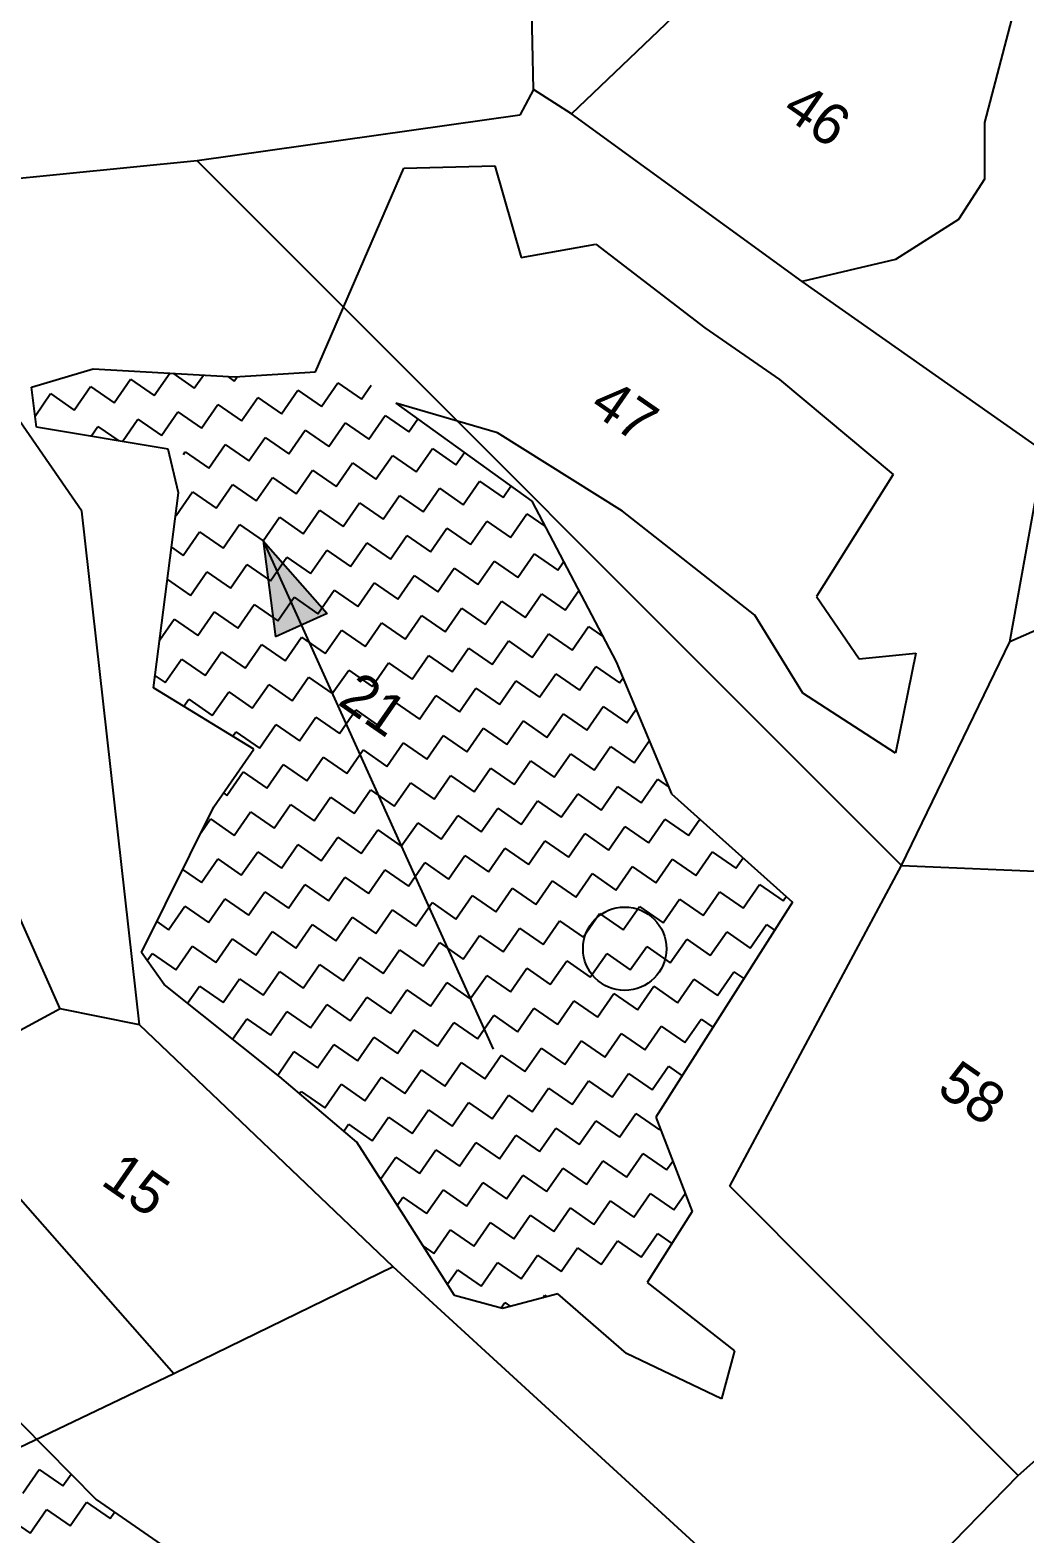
# Model space of a CAD drawing. Header units: metres. Extents: x 282167 to 284586, y 2020907 to 2023042.
# Drawn here: x 282927.8 to 283144.5, y 2022179.9 to 2022507.7 of the extents above; entities that cross this region are included whole.
import ezdxf
from ezdxf.enums import TextEntityAlignment as Align

# ---------------------------------------------------------------- set-up
doc = ezdxf.new("R2010")
doc.units = ezdxf.units.M
doc.header["$MEASUREMENT"] = 0
for name, color, linetype in [('POLY_HATCH', 12, 'Continuous'), ('POLY_PARCEL', 6, 'Continuous'), ('TEXT_PARCEL', 7, 'Continuous')]:
    doc.layers.add(name, color=color, linetype=linetype)
doc.styles.add('TEXT_MAP', font='', dxfattribs={"height": 2.5})
doc.styles.get('TEXT_MAP').set_extended_font_data('Kruti Dev 050')

msp = doc.modelspace()

# ---------------------------------------------------------------- hatches: boundary and pattern name
h = msp.add_hatch(color=256)
h.paths.add_polyline_path([(282986.87, 2022377.96), (282992.49, 2022380.5), (282978.55, 2022396.34)])
h.paths.add_polyline_path([(282978.55, 2022396.34), (282981.25, 2022375.42), (282986.87, 2022377.96)])

# ---------------------------------------------------------------- linework, layer by layer
for points in [[(282978.55, 2022396.34), (283028.64, 2022285.61)], [(282978.55, 2022396.34), (282981.25, 2022375.42)], [(282978.55, 2022396.34), (282992.49, 2022380.5)], [(282992.49, 2022380.5), (282981.25, 2022375.42)]]:
    msp.add_lwpolyline(points)
msp.add_circle((283057.3, 2022307.47), 9.09)
at = {"layer": 'POLY_HATCH'}
for p, q in [((282989.92, 2022433.19), (283009.14, 2022477.61)), ((283009.14, 2022477.61), (283029.01, 2022478.06)), ((283029.01, 2022478.06), (283034.73, 2022458.1)), ((283034.73, 2022458.1), (283050.99, 2022461.04)), ((283050.99, 2022461.04), (283074.78, 2022442.78)), ((283074.78, 2022442.78), (283091, 2022431.55)), ((282928.06, 2022429.86), (282941.5, 2022433.87)), ((282941.5, 2022433.87), (282972.27, 2022432.09)), ((282972.27, 2022432.09), (282989.92, 2022433.19)), ((283091, 2022431.55), (283115.76, 2022410.84)), ((282929.12, 2022421.13), (282928.06, 2022429.86)), ((283029.6, 2022419.91), (283007.42, 2022426.39)), ((283007.42, 2022426.39), (283037.04, 2022404.98)), ((282957.81, 2022416.35), (282929.12, 2022421.13)), ((283056.85, 2022402.8), (283029.6, 2022419.91)), ((282960.07, 2022406.79), (282957.81, 2022416.35)), ((283115.76, 2022410.84), (283099.08, 2022384.2)), ((282954.66, 2022364.34), (282960.07, 2022406.79)), ((283037.04, 2022404.98), (283055.46, 2022370)), ((283085.63, 2022380.19), (283056.85, 2022402.8)), ((283099.08, 2022384.2), (283108.36, 2022370.66)), ((283096.07, 2022363.19), (283085.63, 2022380.19)), ((283108.36, 2022370.66), (283120.74, 2022371.85)), ((283120.74, 2022371.85), (283116.3, 2022350.06)), ((283055.46, 2022370), (283067.52, 2022341.22)), ((282976.51, 2022350.98), (282954.66, 2022364.34)), ((283116.3, 2022350.06), (283096.07, 2022363.19)), ((282967.78, 2022338.38), (282976.51, 2022350.98)), ((282952.02, 2022306.66), (282967.78, 2022338.38)), ((283067.52, 2022341.22), (283093.85, 2022317.65)), ((283093.85, 2022317.65), (283064.05, 2022270.79)), ((282956.96, 2022299.68), (282952.02, 2022306.66)), ((282982.14, 2022279.57), (282956.96, 2022299.68)), ((282998.91, 2022265.29), (282982.14, 2022279.57)), ((283064.05, 2022270.79), (283071.99, 2022250.18)), ((283009.16, 2022249.3), (282998.91, 2022265.29)), ((283071.99, 2022250.18), (283062.19, 2022234.76)), ((283020.2, 2022231.88), (283009.16, 2022249.3)), ((283062.19, 2022234.76), (283081.18, 2022219.83)), ((283030.69, 2022229.05), (283020.2, 2022231.88)), ((283042.7, 2022232.28), (283030.69, 2022229.05)), ((283057.66, 2022219.24), (283042.7, 2022232.28)), ((283078.36, 2022209.35), (283057.66, 2022219.24)), ((283081.18, 2022219.83), (283078.36, 2022209.35)), ((282920.15, 2022209.71), (282942.14, 2022187.45)), ((282942.14, 2022187.45), (282960.05, 2022175.05))]:
    msp.add_line(p, q, dxfattribs=at)
at = {"layer": 'POLY_HATCH', "linetype": 'Continuous'}
for p, q in [((282937.38, 2022424.87), (282940.94, 2022430.02)), ((282940.94, 2022430.02), (282946.09, 2022426.45)), ((282946.09, 2022426.45), (282949.66, 2022431.6)), ((282949.66, 2022431.6), (282954.8, 2022428.03)), ((282954.8, 2022428.03), (282958.18, 2022432.9)), ((282958.82, 2022432.87), (282963.52, 2022429.61)), ((282963.52, 2022429.61), (282965.51, 2022432.48)), ((282970.81, 2022432.17), (282972.23, 2022431.19)), ((282972.23, 2022431.19), (282972.88, 2022432.13)), ((282991.24, 2022425.64), (282994.8, 2022430.79)), ((282994.8, 2022430.79), (282999.95, 2022427.22)), ((282999.95, 2022427.22), (283002.06, 2022430.26)), ((282928.83, 2022423.52), (282932.23, 2022428.44)), ((282932.23, 2022428.44), (282937.38, 2022424.87)), ((282973.81, 2022422.48), (282977.38, 2022427.63)), ((282977.38, 2022427.63), (282982.53, 2022424.06)), ((282982.53, 2022424.06), (282986.09, 2022429.21)), ((282986.09, 2022429.21), (282991.24, 2022425.64)), ((282956.39, 2022419.32), (282959.95, 2022424.47)), ((282959.95, 2022424.47), (282965.1, 2022420.9)), ((282965.1, 2022420.9), (282968.66, 2022426.05)), ((282968.66, 2022426.05), (282973.81, 2022422.48)), ((283001.53, 2022418.51), (283005.1, 2022423.66)), ((283005.1, 2022423.66), (283010.25, 2022420.09)), ((282941.03, 2022419.14), (282942.52, 2022421.3)), ((282942.52, 2022421.3), (282947.1, 2022418.13)), ((282947.86, 2022418.01), (282951.24, 2022422.88)), ((282951.24, 2022422.88), (282956.39, 2022419.32)), ((282984.11, 2022415.35), (282987.67, 2022420.49)), ((282987.67, 2022420.49), (282992.82, 2022416.93)), ((282992.82, 2022416.93), (282996.39, 2022422.07)), ((282996.39, 2022422.07), (283001.53, 2022418.51)), ((283010.25, 2022420.09), (283012.21, 2022422.93)), ((282966.68, 2022412.19), (282970.25, 2022417.33)), ((282970.25, 2022417.33), (282975.39, 2022413.77)), ((282975.39, 2022413.77), (282978.96, 2022418.91)), ((282978.96, 2022418.91), (282984.11, 2022415.35)), ((282961.14, 2022415.19), (282961.53, 2022415.75)), ((282961.53, 2022415.75), (282966.68, 2022412.19)), ((283003.11, 2022409.8), (283006.68, 2022414.94)), ((283006.68, 2022414.94), (283011.83, 2022411.38)), ((283011.83, 2022411.38), (283015.39, 2022416.52)), ((283015.39, 2022416.52), (283020.54, 2022412.96)), ((283020.54, 2022412.96), (283022.36, 2022415.59)), ((282985.69, 2022406.63), (282989.25, 2022411.78)), ((282989.25, 2022411.78), (282994.4, 2022408.21)), ((282994.4, 2022408.21), (282997.97, 2022413.36)), ((282997.97, 2022413.36), (283003.11, 2022409.8)), ((282959.55, 2022401.89), (282963.11, 2022407.04)), ((282963.11, 2022407.04), (282968.26, 2022403.47)), ((282968.26, 2022403.47), (282971.83, 2022408.62)), ((282971.83, 2022408.62), (282976.97, 2022405.05)), ((282976.97, 2022405.05), (282980.54, 2022410.2)), ((282980.54, 2022410.2), (282985.69, 2022406.63)), ((283013.41, 2022402.66), (283016.97, 2022407.81)), ((283016.97, 2022407.81), (283022.12, 2022404.24)), ((283022.12, 2022404.24), (283025.69, 2022409.39)), ((283025.69, 2022409.39), (283030.83, 2022405.82)), ((283030.83, 2022405.82), (283032.51, 2022408.25)), ((282995.98, 2022399.5), (282999.55, 2022404.65)), ((282999.55, 2022404.65), (283004.69, 2022401.08)), ((283004.69, 2022401.08), (283008.26, 2022406.23)), ((283008.26, 2022406.23), (283013.41, 2022402.66)), ((282959.45, 2022401.96), (282959.55, 2022401.89)), ((282978.55, 2022396.34), (282982.12, 2022401.49)), ((282982.12, 2022401.49), (282987.27, 2022397.92)), ((282987.27, 2022397.92), (282990.83, 2022403.07)), ((282990.83, 2022403.07), (282995.98, 2022399.5)), ((283023.7, 2022395.53), (283027.27, 2022400.68)), ((283027.27, 2022400.68), (283032.42, 2022397.11)), ((283032.42, 2022397.11), (283035.98, 2022402.26)), ((283035.98, 2022402.26), (283039.9, 2022399.54)), ((282961.13, 2022393.18), (282964.69, 2022398.33)), ((282964.69, 2022398.33), (282969.84, 2022394.76)), ((282969.84, 2022394.76), (282973.41, 2022399.91)), ((282973.41, 2022399.91), (282978.55, 2022396.34)), ((283006.28, 2022392.37), (283009.84, 2022397.52)), ((283009.84, 2022397.52), (283014.99, 2022393.95)), ((283014.99, 2022393.95), (283018.55, 2022399.1)), ((283018.55, 2022399.1), (283023.7, 2022395.53)), ((282958.56, 2022394.96), (282961.13, 2022393.18)), ((282988.85, 2022389.21), (282992.41, 2022394.35)), ((282992.41, 2022394.35), (282997.56, 2022390.79)), ((282997.56, 2022390.79), (283001.13, 2022395.93)), ((283001.13, 2022395.93), (283006.28, 2022392.37)), ((282971.42, 2022386.05), (282974.99, 2022391.19)), ((282974.99, 2022391.19), (282980.13, 2022387.63)), ((282980.13, 2022387.63), (282983.7, 2022392.77)), ((282983.7, 2022392.77), (282988.85, 2022389.21)), ((283025.28, 2022386.82), (283028.85, 2022391.96)), ((283028.85, 2022391.96), (283034, 2022388.4)), ((283034, 2022388.4), (283037.56, 2022393.54)), ((283037.56, 2022393.54), (283042.71, 2022389.98)), ((283042.71, 2022389.98), (283043.98, 2022391.81)), ((282957.67, 2022387.96), (282962.71, 2022384.46)), ((282962.71, 2022384.46), (282966.27, 2022389.61)), ((282966.27, 2022389.61), (282971.42, 2022386.05)), ((283007.86, 2022383.66), (283011.42, 2022388.8)), ((283011.42, 2022388.8), (283016.57, 2022385.24)), ((283016.57, 2022385.24), (283020.14, 2022390.38)), ((283020.14, 2022390.38), (283025.28, 2022386.82)), ((282981.72, 2022378.91), (282985.28, 2022384.06)), ((282985.28, 2022384.06), (282990.43, 2022380.49)), ((282990.43, 2022380.49), (282994, 2022385.64)), ((282994, 2022385.64), (282999.14, 2022382.07)), ((282999.14, 2022382.07), (283002.71, 2022387.22)), ((283002.71, 2022387.22), (283007.86, 2022383.66)), ((283035.58, 2022379.68), (283039.14, 2022384.83)), ((283039.14, 2022384.83), (283044.29, 2022381.26)), ((283044.29, 2022381.26), (283047.27, 2022385.56)), ((282964.29, 2022375.75), (282967.86, 2022380.9)), ((282967.86, 2022380.9), (282973, 2022377.33)), ((282973, 2022377.33), (282976.57, 2022382.48)), ((282976.57, 2022382.48), (282981.72, 2022378.91)), ((283018.15, 2022376.52), (283021.72, 2022381.67)), ((283021.72, 2022381.67), (283026.86, 2022378.1)), ((283026.86, 2022378.1), (283030.43, 2022383.25)), ((283030.43, 2022383.25), (283035.58, 2022379.68)), ((282955.99, 2022374.77), (282959.14, 2022379.32)), ((282959.14, 2022379.32), (282964.29, 2022375.75)), ((283000.72, 2022373.36), (283004.29, 2022378.51)), ((283004.29, 2022378.51), (283009.44, 2022374.94)), ((283009.44, 2022374.94), (283013, 2022380.09)), ((283013, 2022380.09), (283018.15, 2022376.52)), ((283045.87, 2022372.55), (283049.44, 2022377.7)), ((283049.44, 2022377.7), (283052.54, 2022375.55)), ((282983.3, 2022370.2), (282986.86, 2022375.35)), ((282986.86, 2022375.35), (282992.01, 2022371.78)), ((282992.01, 2022371.78), (282995.58, 2022376.93)), ((282995.58, 2022376.93), (283000.72, 2022373.36)), ((283028.44, 2022369.39), (283032.01, 2022374.54)), ((283032.01, 2022374.54), (283037.16, 2022370.97)), ((283037.16, 2022370.97), (283040.72, 2022376.12)), ((283040.72, 2022376.12), (283045.87, 2022372.55)), ((282965.87, 2022367.04), (282969.44, 2022372.19)), ((282969.44, 2022372.19), (282974.58, 2022368.62)), ((282974.58, 2022368.62), (282978.15, 2022373.77)), ((282978.15, 2022373.77), (282983.3, 2022370.2)), ((283011.02, 2022366.23), (283014.58, 2022371.38)), ((283014.58, 2022371.38), (283019.73, 2022367.81)), ((283019.73, 2022367.81), (283023.3, 2022372.96)), ((283023.3, 2022372.96), (283028.44, 2022369.39)), ((282957.16, 2022365.46), (282960.72, 2022370.6)), ((282960.72, 2022370.6), (282965.87, 2022367.04)), ((282993.59, 2022363.07), (282997.16, 2022368.21)), ((282997.16, 2022368.21), (283002.3, 2022364.65)), ((283002.3, 2022364.65), (283005.87, 2022369.79)), ((283005.87, 2022369.79), (283011.02, 2022366.23)), ((283047.45, 2022363.84), (283051.02, 2022368.99)), ((283051.02, 2022368.99), (283056.16, 2022365.42)), ((282954.99, 2022366.96), (282957.16, 2022365.46)), ((282976.16, 2022359.91), (282979.73, 2022365.05)), ((282979.73, 2022365.05), (282984.88, 2022361.49)), ((282984.88, 2022361.49), (282988.44, 2022366.63)), ((282988.44, 2022366.63), (282993.59, 2022363.07)), ((283030.02, 2022360.68), (283033.59, 2022365.82)), ((283033.59, 2022365.82), (283038.74, 2022362.26)), ((283038.74, 2022362.26), (283042.3, 2022367.4)), ((283042.3, 2022367.4), (283047.45, 2022363.84)), ((283056.16, 2022365.42), (283056.93, 2022366.52)), ((282961.22, 2022360.33), (282962.3, 2022361.89)), ((282962.3, 2022361.89), (282967.45, 2022358.32)), ((282967.45, 2022358.32), (282971.02, 2022363.47)), ((282971.02, 2022363.47), (282976.16, 2022359.91)), ((283003.88, 2022355.93), (283007.45, 2022361.08)), ((283007.45, 2022361.08), (283012.6, 2022357.52)), ((283012.6, 2022357.52), (283016.16, 2022362.66)), ((283016.16, 2022362.66), (283021.31, 2022359.1)), ((283021.31, 2022359.1), (283024.88, 2022364.24)), ((283024.88, 2022364.24), (283030.02, 2022360.68)), ((282986.46, 2022352.77), (282990.02, 2022357.92)), ((282990.02, 2022357.92), (282995.17, 2022354.35)), ((282995.17, 2022354.35), (282998.74, 2022359.5)), ((282998.74, 2022359.5), (283003.88, 2022355.93)), ((283040.32, 2022353.54), (283043.89, 2022358.69)), ((283043.89, 2022358.69), (283049.03, 2022355.12)), ((283049.03, 2022355.12), (283052.6, 2022360.27)), ((283052.6, 2022360.27), (283057.75, 2022356.71)), ((283057.75, 2022356.71), (283059.79, 2022359.66)), ((282971.92, 2022353.79), (282972.6, 2022354.76)), ((282972.6, 2022354.76), (282977.74, 2022351.19)), ((282977.74, 2022351.19), (282981.31, 2022356.34)), ((282981.31, 2022356.34), (282986.46, 2022352.77)), ((283022.89, 2022350.38), (283026.46, 2022355.53)), ((283026.46, 2022355.53), (283031.61, 2022351.96)), ((283031.61, 2022351.96), (283035.17, 2022357.11)), ((283035.17, 2022357.11), (283040.32, 2022353.54)), ((283005.47, 2022347.22), (283009.03, 2022352.37)), ((283009.03, 2022352.37), (283014.18, 2022348.8)), ((283014.18, 2022348.8), (283017.75, 2022353.95)), ((283017.75, 2022353.95), (283022.89, 2022350.38)), ((283050.61, 2022346.41), (283054.18, 2022351.56)), ((283054.18, 2022351.56), (283059.33, 2022347.99)), ((283059.33, 2022347.99), (283062.66, 2022352.81)), ((282988.04, 2022344.06), (282991.61, 2022349.21)), ((282991.61, 2022349.21), (282996.75, 2022345.64)), ((282996.75, 2022345.64), (283000.32, 2022350.79)), ((283000.32, 2022350.79), (283005.47, 2022347.22)), ((283033.19, 2022343.25), (283036.75, 2022348.4)), ((283036.75, 2022348.4), (283041.9, 2022344.83)), ((283041.9, 2022344.83), (283045.47, 2022349.98)), ((283045.47, 2022349.98), (283050.61, 2022346.41)), ((282970.61, 2022340.9), (282974.18, 2022346.04)), ((282974.18, 2022346.04), (282979.33, 2022342.48)), ((282979.33, 2022342.48), (282982.89, 2022347.63)), ((282982.89, 2022347.63), (282988.04, 2022344.06)), ((283015.76, 2022340.09), (283019.33, 2022345.24)), ((283019.33, 2022345.24), (283024.47, 2022341.67)), ((283024.47, 2022341.67), (283028.04, 2022346.82)), ((283028.04, 2022346.82), (283033.19, 2022343.25)), ((282998.33, 2022336.93), (283001.9, 2022342.07)), ((283001.9, 2022342.07), (283007.05, 2022338.51)), ((283007.05, 2022338.51), (283010.61, 2022343.65)), ((283010.61, 2022343.65), (283015.76, 2022340.09)), ((283052.19, 2022337.7), (283055.76, 2022342.85)), ((283055.76, 2022342.85), (283060.91, 2022339.28)), ((283060.91, 2022339.28), (283064.47, 2022344.43)), ((283064.47, 2022344.43), (283066.87, 2022342.76)), ((282969.88, 2022341.41), (282970.61, 2022340.9)), ((282980.91, 2022333.77), (282984.47, 2022338.91)), ((282984.47, 2022338.91), (282989.62, 2022335.35)), ((282989.62, 2022335.35), (282993.19, 2022340.49)), ((282993.19, 2022340.49), (282998.33, 2022336.93)), ((283034.77, 2022334.54), (283038.33, 2022339.68)), ((283038.33, 2022339.68), (283043.48, 2022336.12)), ((283043.48, 2022336.12), (283047.05, 2022341.26)), ((283047.05, 2022341.26), (283052.19, 2022337.7)), ((282965.02, 2022332.83), (282967.05, 2022335.75)), ((282967.05, 2022335.75), (282972.19, 2022332.18)), ((282972.19, 2022332.18), (282975.76, 2022337.33)), ((282975.76, 2022337.33), (282980.91, 2022333.77)), ((283008.63, 2022329.79), (283012.19, 2022334.94)), ((283012.19, 2022334.94), (283017.34, 2022331.37)), ((283017.34, 2022331.37), (283020.91, 2022336.52)), ((283020.91, 2022336.52), (283026.05, 2022332.96)), ((283026.05, 2022332.96), (283029.62, 2022338.1)), ((283029.62, 2022338.1), (283034.77, 2022334.54)), ((283062.49, 2022330.57), (283066.05, 2022335.71)), ((283066.05, 2022335.71), (283071.2, 2022332.15)), ((283071.2, 2022332.15), (283073.67, 2022335.71)), ((282991.2, 2022326.63), (282994.77, 2022331.78)), ((282994.77, 2022331.78), (282999.91, 2022328.21)), ((282999.91, 2022328.21), (283003.48, 2022333.36)), ((283003.48, 2022333.36), (283008.63, 2022329.79)), ((283045.06, 2022327.4), (283048.63, 2022332.55)), ((283048.63, 2022332.55), (283053.77, 2022328.98)), ((283053.77, 2022328.98), (283057.34, 2022334.13)), ((283057.34, 2022334.13), (283062.49, 2022330.57)), ((282973.77, 2022323.47), (282977.34, 2022328.62)), ((282977.34, 2022328.62), (282982.49, 2022325.05)), ((282982.49, 2022325.05), (282986.05, 2022330.2)), ((282986.05, 2022330.2), (282991.2, 2022326.63)), ((283027.63, 2022324.24), (283031.2, 2022329.39)), ((283031.2, 2022329.39), (283036.35, 2022325.82)), ((283036.35, 2022325.82), (283039.91, 2022330.97)), ((283039.91, 2022330.97), (283045.06, 2022327.4)), ((283072.78, 2022323.43), (283076.35, 2022328.58)), ((283076.35, 2022328.58), (283081.5, 2022325.01)), ((282965.06, 2022321.89), (282968.63, 2022327.04)), ((282968.63, 2022327.04), (282973.77, 2022323.47)), ((283010.21, 2022321.08), (283013.77, 2022326.23)), ((283013.77, 2022326.23), (283018.92, 2022322.66)), ((283018.92, 2022322.66), (283022.49, 2022327.81)), ((283022.49, 2022327.81), (283027.63, 2022324.24)), ((283055.36, 2022320.27), (283058.92, 2022325.42)), ((283058.92, 2022325.42), (283064.07, 2022321.85)), ((283064.07, 2022321.85), (283067.64, 2022327)), ((283067.64, 2022327), (283072.78, 2022323.43)), ((283081.5, 2022325.01), (283083.07, 2022327.29)), ((282960.99, 2022324.71), (282965.06, 2022321.89)), ((282992.78, 2022317.92), (282996.35, 2022323.07)), ((282996.35, 2022323.07), (283001.49, 2022319.5)), ((283001.49, 2022319.5), (283005.06, 2022324.65)), ((283005.06, 2022324.65), (283010.21, 2022321.08)), ((283037.93, 2022317.11), (283041.49, 2022322.26)), ((283041.49, 2022322.26), (283046.64, 2022318.69)), ((283046.64, 2022318.69), (283050.21, 2022323.84)), ((283050.21, 2022323.84), (283055.36, 2022320.27)), ((282975.35, 2022314.76), (282978.92, 2022319.9)), ((282978.92, 2022319.9), (282984.07, 2022316.34)), ((282984.07, 2022316.34), (282987.63, 2022321.49)), ((282987.63, 2022321.49), (282992.78, 2022317.92)), ((283020.5, 2022313.95), (283024.07, 2022319.1)), ((283024.07, 2022319.1), (283029.22, 2022315.53)), ((283029.22, 2022315.53), (283032.78, 2022320.68)), ((283032.78, 2022320.68), (283037.93, 2022317.11)), ((283074.36, 2022314.72), (283077.93, 2022319.87)), ((283077.93, 2022319.87), (283083.08, 2022316.3)), ((283083.08, 2022316.3), (283086.64, 2022321.45)), ((283086.64, 2022321.45), (283091.79, 2022317.88)), ((283091.79, 2022317.88), (283092.48, 2022318.87)), ((282957.93, 2022311.6), (282961.49, 2022316.74)), ((282961.49, 2022316.74), (282966.64, 2022313.18)), ((282966.64, 2022313.18), (282970.21, 2022318.32)), ((282970.21, 2022318.32), (282975.35, 2022314.76)), ((283003.08, 2022310.79), (283006.64, 2022315.93)), ((283006.64, 2022315.93), (283011.79, 2022312.37)), ((283011.79, 2022312.37), (283015.35, 2022317.51)), ((283015.35, 2022317.51), (283020.5, 2022313.95)), ((283056.94, 2022311.56), (283060.5, 2022316.7)), ((283060.5, 2022316.7), (283065.65, 2022313.14)), ((283065.65, 2022313.14), (283069.22, 2022318.29)), ((283069.22, 2022318.29), (283074.36, 2022314.72)), ((282955.36, 2022313.38), (282957.93, 2022311.6)), ((282985.65, 2022307.63), (282989.21, 2022312.77)), ((282989.21, 2022312.77), (282994.36, 2022309.21)), ((282994.36, 2022309.21), (282997.93, 2022314.35)), ((282997.93, 2022314.35), (283003.08, 2022310.79)), ((283030.8, 2022306.82), (283034.36, 2022311.96)), ((283034.36, 2022311.96), (283039.51, 2022308.4)), ((283039.51, 2022308.4), (283043.08, 2022313.54)), ((283043.08, 2022313.54), (283048.22, 2022309.98)), ((283048.22, 2022309.98), (283051.79, 2022315.12)), ((283051.79, 2022315.12), (283056.94, 2022311.56)), ((283084.66, 2022307.59), (283088.22, 2022312.73)), ((283088.22, 2022312.73), (283089.96, 2022311.53)), ((282968.22, 2022304.46), (282971.79, 2022309.61)), ((282971.79, 2022309.61), (282976.94, 2022306.04)), ((282976.94, 2022306.04), (282980.5, 2022311.19)), ((282980.5, 2022311.19), (282985.65, 2022307.63)), ((283013.37, 2022303.65), (283016.94, 2022308.8)), ((283016.94, 2022308.8), (283022.08, 2022305.23)), ((283022.08, 2022305.23), (283025.65, 2022310.38)), ((283025.65, 2022310.38), (283030.8, 2022306.82)), ((283067.23, 2022304.43), (283070.8, 2022309.57)), ((283070.8, 2022309.57), (283075.94, 2022306.01)), ((283075.94, 2022306.01), (283079.51, 2022311.15)), ((283079.51, 2022311.15), (283084.66, 2022307.59)), ((282953.28, 2022304.88), (282954.36, 2022306.45)), ((282954.36, 2022306.45), (282959.51, 2022302.88)), ((282959.51, 2022302.88), (282963.07, 2022308.03)), ((282963.07, 2022308.03), (282968.22, 2022304.46)), ((282995.94, 2022300.49), (282999.51, 2022305.64)), ((282999.51, 2022305.64), (283004.66, 2022302.07)), ((283004.66, 2022302.07), (283008.22, 2022307.22)), ((283008.22, 2022307.22), (283013.37, 2022303.65)), ((283049.8, 2022301.26), (283053.37, 2022306.41)), ((283053.37, 2022306.41), (283058.52, 2022302.84)), ((283058.52, 2022302.84), (283062.08, 2022307.99)), ((283062.08, 2022307.99), (283067.23, 2022304.43)), ((282978.52, 2022297.33), (282982.08, 2022302.48)), ((282982.08, 2022302.48), (282987.23, 2022298.91)), ((282987.23, 2022298.91), (282990.8, 2022304.06)), ((282990.8, 2022304.06), (282995.94, 2022300.49)), ((283032.38, 2022298.1), (283035.94, 2022303.25)), ((283035.94, 2022303.25), (283041.09, 2022299.68)), ((283041.09, 2022299.68), (283044.66, 2022304.83)), ((283044.66, 2022304.83), (283049.8, 2022301.26)), ((283077.52, 2022297.29), (283081.09, 2022302.44)), ((283081.09, 2022302.44), (283083.23, 2022300.96)), ((282962.08, 2022295.59), (282964.66, 2022299.32)), ((282964.66, 2022299.32), (282969.8, 2022295.75)), ((282969.8, 2022295.75), (282973.37, 2022300.9)), ((282973.37, 2022300.9), (282978.52, 2022297.33)), ((283014.95, 2022294.94), (283018.52, 2022300.09)), ((283018.52, 2022300.09), (283023.66, 2022296.52)), ((283023.66, 2022296.52), (283027.23, 2022301.67)), ((283027.23, 2022301.67), (283032.38, 2022298.1)), ((283060.1, 2022294.13), (283063.66, 2022299.28)), ((283063.66, 2022299.28), (283068.81, 2022295.71)), ((283068.81, 2022295.71), (283072.38, 2022300.86)), ((283072.38, 2022300.86), (283077.52, 2022297.29)), ((282997.52, 2022291.78), (283001.09, 2022296.93)), ((283001.09, 2022296.93), (283006.24, 2022293.36)), ((283006.24, 2022293.36), (283009.8, 2022298.51)), ((283009.8, 2022298.51), (283014.95, 2022294.94)), ((283042.67, 2022290.97), (283046.24, 2022296.12)), ((283046.24, 2022296.12), (283051.38, 2022292.55)), ((283051.38, 2022292.55), (283054.95, 2022297.7)), ((283054.95, 2022297.7), (283060.1, 2022294.13)), ((282980.1, 2022288.62), (282983.66, 2022293.76)), ((282983.66, 2022293.76), (282988.81, 2022290.2)), ((282988.81, 2022290.2), (282992.38, 2022295.35)), ((282992.38, 2022295.35), (282997.52, 2022291.78)), ((283025.24, 2022287.81), (283028.81, 2022292.96)), ((283028.81, 2022292.96), (283033.96, 2022289.39)), ((283033.96, 2022289.39), (283037.52, 2022294.54)), ((283037.52, 2022294.54), (283042.67, 2022290.97)), ((282971.88, 2022287.76), (282974.95, 2022292.18)), ((282974.95, 2022292.18), (282980.1, 2022288.62)), ((283007.82, 2022284.65), (283011.38, 2022289.79)), ((283011.38, 2022289.79), (283016.53, 2022286.23)), ((283016.53, 2022286.23), (283020.1, 2022291.37)), ((283020.1, 2022291.37), (283025.24, 2022287.81)), ((283052.97, 2022283.84), (283056.53, 2022288.98)), ((283056.53, 2022288.98), (283061.68, 2022285.42)), ((283061.68, 2022285.42), (283065.24, 2022290.56)), ((283065.24, 2022290.56), (283070.39, 2022287)), ((283070.39, 2022287), (283073.96, 2022292.15)), ((283073.96, 2022292.15), (283076.51, 2022290.38)), ((282990.39, 2022281.49), (282993.96, 2022286.63)), ((282993.96, 2022286.63), (282999.1, 2022283.07)), ((282999.1, 2022283.07), (283002.67, 2022288.21)), ((283002.67, 2022288.21), (283007.82, 2022284.65)), ((283035.54, 2022280.68), (283039.1, 2022285.82)), ((283039.1, 2022285.82), (283044.25, 2022282.26)), ((283044.25, 2022282.26), (283047.82, 2022287.4)), ((283047.82, 2022287.4), (283052.97, 2022283.84)), ((282981.69, 2022279.93), (282985.24, 2022285.05)), ((282985.24, 2022285.05), (282990.39, 2022281.49)), ((283018.11, 2022277.51), (283021.68, 2022282.66)), ((283021.68, 2022282.66), (283026.82, 2022279.09)), ((283026.82, 2022279.09), (283030.39, 2022284.24)), ((283030.39, 2022284.24), (283035.54, 2022280.68)), ((283000.68, 2022274.35), (283004.25, 2022279.5)), ((283004.25, 2022279.5), (283009.4, 2022275.93)), ((283009.4, 2022275.93), (283012.96, 2022281.08)), ((283012.96, 2022281.08), (283018.11, 2022277.51)), ((283054.55, 2022275.12), (283058.11, 2022280.27)), ((283058.11, 2022280.27), (283063.26, 2022276.7)), ((283063.26, 2022276.7), (283066.83, 2022281.85)), ((283066.83, 2022281.85), (283069.78, 2022279.8)), ((282986.49, 2022275.86), (282986.82, 2022276.34)), ((282986.82, 2022276.34), (282991.97, 2022272.77)), ((282991.97, 2022272.77), (282995.54, 2022277.92)), ((282995.54, 2022277.92), (283000.68, 2022274.35)), ((283037.12, 2022271.96), (283040.69, 2022277.11)), ((283040.69, 2022277.11), (283045.83, 2022273.54)), ((283045.83, 2022273.54), (283049.4, 2022278.69)), ((283049.4, 2022278.69), (283054.55, 2022275.12)), ((283019.69, 2022268.8), (283023.26, 2022273.95)), ((283023.26, 2022273.95), (283028.41, 2022270.38)), ((283028.41, 2022270.38), (283031.97, 2022275.53)), ((283031.97, 2022275.53), (283037.12, 2022271.96)), ((283002.27, 2022265.64), (283005.83, 2022270.79)), ((283005.83, 2022270.79), (283010.98, 2022267.22)), ((283010.98, 2022267.22), (283014.55, 2022272.37)), ((283014.55, 2022272.37), (283019.69, 2022268.8)), ((283047.41, 2022264.83), (283050.98, 2022269.98)), ((283050.98, 2022269.98), (283056.13, 2022266.41)), ((283056.13, 2022266.41), (283059.69, 2022271.56)), ((283059.69, 2022271.56), (283064.84, 2022267.99)), ((282996.07, 2022267.7), (282997.12, 2022269.21)), ((282997.12, 2022269.21), (283002.27, 2022265.64)), ((283029.99, 2022261.67), (283033.55, 2022266.82)), ((283033.55, 2022266.82), (283038.7, 2022263.25)), ((283038.7, 2022263.25), (283042.27, 2022268.4)), ((283042.27, 2022268.4), (283047.41, 2022264.83)), ((283064.84, 2022267.99), (283065.02, 2022268.25)), ((283012.56, 2022258.51), (283016.13, 2022263.65)), ((283016.13, 2022263.65), (283021.27, 2022260.09)), ((283021.27, 2022260.09), (283024.84, 2022265.23)), ((283024.84, 2022265.23), (283029.99, 2022261.67)), ((283057.71, 2022257.7), (283061.27, 2022262.84)), ((283061.27, 2022262.84), (283066.42, 2022259.28)), ((283004.07, 2022257.24), (283007.41, 2022262.07)), ((283007.41, 2022262.07), (283012.56, 2022258.51)), ((283040.28, 2022254.54), (283043.85, 2022259.68)), ((283043.85, 2022259.68), (283048.99, 2022256.12)), ((283048.99, 2022256.12), (283052.56, 2022261.26)), ((283052.56, 2022261.26), (283057.71, 2022257.7)), ((283066.42, 2022259.28), (283067.75, 2022261.19)), ((283022.85, 2022251.37), (283026.42, 2022256.52)), ((283026.42, 2022256.52), (283031.57, 2022252.95)), ((283031.57, 2022252.95), (283035.13, 2022258.1)), ((283035.13, 2022258.1), (283040.28, 2022254.54)), ((283007.73, 2022251.53), (283008.99, 2022253.36)), ((283008.99, 2022253.36), (283014.14, 2022249.79)), ((283014.14, 2022249.79), (283017.71, 2022254.94)), ((283017.71, 2022254.94), (283022.85, 2022251.37)), ((283059.29, 2022248.98), (283062.85, 2022254.13)), ((283062.85, 2022254.13), (283068, 2022250.56)), ((283068, 2022250.56), (283070.47, 2022254.12)), ((283041.86, 2022245.82), (283045.43, 2022250.97)), ((283045.43, 2022250.97), (283050.57, 2022247.4)), ((283050.57, 2022247.4), (283054.14, 2022252.55)), ((283054.14, 2022252.55), (283059.29, 2022248.98)), ((283024.43, 2022242.66), (283028, 2022247.81)), ((283028, 2022247.81), (283033.15, 2022244.24)), ((283033.15, 2022244.24), (283036.71, 2022249.39)), ((283036.71, 2022249.39), (283041.86, 2022245.82)), ((283015.72, 2022241.08), (283019.29, 2022246.23)), ((283019.29, 2022246.23), (283024.43, 2022242.66)), ((283052.16, 2022238.69), (283055.72, 2022243.84)), ((283055.72, 2022243.84), (283060.87, 2022240.27)), ((283060.87, 2022240.27), (283064.44, 2022245.42)), ((283064.44, 2022245.42), (283067.58, 2022243.24)), ((283013.31, 2022242.75), (283015.72, 2022241.08)), ((283034.73, 2022235.53), (283038.3, 2022240.67)), ((283038.3, 2022240.67), (283043.44, 2022237.11)), ((283043.44, 2022237.11), (283047.01, 2022242.26)), ((283047.01, 2022242.26), (283052.16, 2022238.69)), ((283018.65, 2022234.32), (283020.87, 2022237.51)), ((283020.87, 2022237.51), (283026.02, 2022233.95)), ((283026.02, 2022233.95), (283029.58, 2022239.09)), ((283029.58, 2022239.09), (283034.73, 2022235.53)), ((283030.31, 2022229.15), (283031.16, 2022230.38)), ((283031.16, 2022230.38), (283032.41, 2022229.52)), ((283039.5, 2022231.42), (283039.88, 2022231.96)), ((283039.88, 2022231.96), (283040.33, 2022231.64)), ((282926.2, 2022188.84), (282929.76, 2022193.98)), ((282929.76, 2022193.98), (282934.91, 2022190.42)), ((282934.91, 2022190.42), (282936.68, 2022192.98)), ((282927.78, 2022180.12), (282931.34, 2022185.27)), ((282931.34, 2022185.27), (282936.49, 2022181.71)), ((282936.49, 2022181.71), (282940.06, 2022186.85)), ((282940.06, 2022186.85), (282945.2, 2022183.29)), ((282945.2, 2022183.29), (282946.16, 2022184.67)), ((282922.63, 2022183.69), (282927.78, 2022180.12))]:
    msp.add_line(p, q, dxfattribs=at)
at = {"layer": 'POLY_PARCEL'}
for p, q in [((283037.44, 2022494.72), (283034.89, 2022612.69)), ((283045.68, 2022489.44), (283082.11, 2022524.22)), ((283142.36, 2022513.05), (283135.71, 2022487.5)), ((283037.44, 2022494.72), (283034.43, 2022489.16)), ((283045.68, 2022489.44), (283037.44, 2022494.72)), ((283034.43, 2022489.16), (282964.13, 2022479.14)), ((283095.99, 2022452.88), (283045.68, 2022489.44)), ((283135.71, 2022487.5), (283135.69, 2022475.2)), ((282964.13, 2022479.14), (282891.1, 2022471.99)), ((283117.6, 2022325.62), (282964.13, 2022479.14)), ((283135.69, 2022475.2), (283130.01, 2022466.4)), ((282939, 2022402.8), (282891.1, 2022471.99)), ((283130.01, 2022466.4), (283116.29, 2022457.64)), ((283116.29, 2022457.64), (283095.99, 2022452.88)), ((283148.71, 2022415.86), (283095.99, 2022452.88)), ((283141.2, 2022374.35), (283148.71, 2022415.86)), ((282951.56, 2022290.89), (282939, 2022402.8)), ((283159.55, 2022382.44), (283141.2, 2022374.35)), ((283117.6, 2022325.62), (283141.2, 2022374.35)), ((282934.29, 2022294.4), (282899.44, 2022372.91)), ((283080.19, 2022255.75), (283117.6, 2022325.62)), ((283117.6, 2022325.62), (283182.11, 2022322.88)), ((282934.29, 2022294.4), (282903.67, 2022277.81)), ((282951.56, 2022290.89), (282934.29, 2022294.4)), ((283006.82, 2022238.17), (282951.56, 2022290.89)), ((282959.04, 2022214.81), (282903.67, 2022277.81)), ((283143.05, 2022192.67), (283080.19, 2022255.75)), ((283006.82, 2022238.17), (282959.04, 2022214.81)), ((283106.03, 2022147.24), (283006.82, 2022238.17)), ((283143.05, 2022192.67), (283184.05, 2022229.37)), ((282959.04, 2022214.81), (282892.46, 2022182.95)), ((283119.77, 2022168.88), (283143.05, 2022192.67))]:
    msp.add_line(p, q, dxfattribs=at)

# ---------------------------------------------------------------- texts
at = {"layer": 'TEXT_PARCEL', "style": 'TEXT_MAP'}
for s, p in [('46', (283099.27, 2022489.25)), ('47', (283057.35, 2022424.72)), ('21', (283002.6, 2022360.84)), ('58', (283133.07, 2022276.11)), ('15', (282950.92, 2022256.11))]:
    msp.add_text(s, height=9.017, rotation=325.2826, dxfattribs=at).set_placement(p, align=Align.MIDDLE)

doc.saveas('drawing.dxf')
